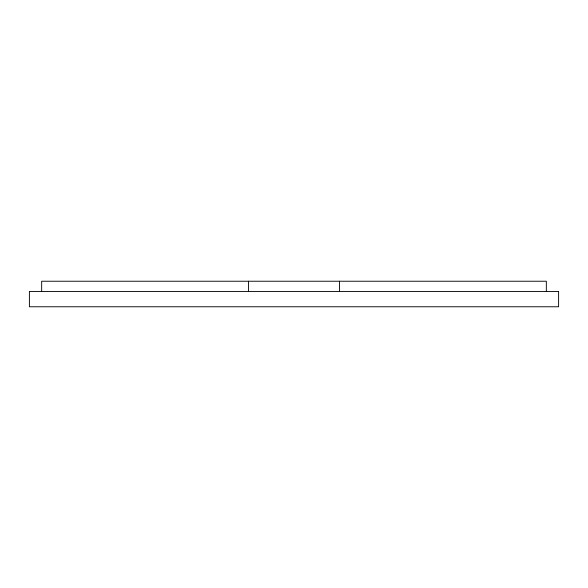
<?xml version="1.0" encoding="UTF-8"?>
<svg xmlns="http://www.w3.org/2000/svg" width="588" height="588" viewBox="0 0 588 588"><rect width="100%" height="100%" fill="white"/><g stroke="black" fill="none" stroke-linecap="round" stroke-linejoin="round"><path stroke-width="0.88" d="M546.34 291.45L546.34 281.233L41.66 281.233L41.66 291.45M339.46 281.233L339.46 291.45M248.54 281.233L248.54 291.45M558.6 291.45L29.4 291.45L29.4 306.767L558.6 306.767L558.6 291.45"/></g></svg>
